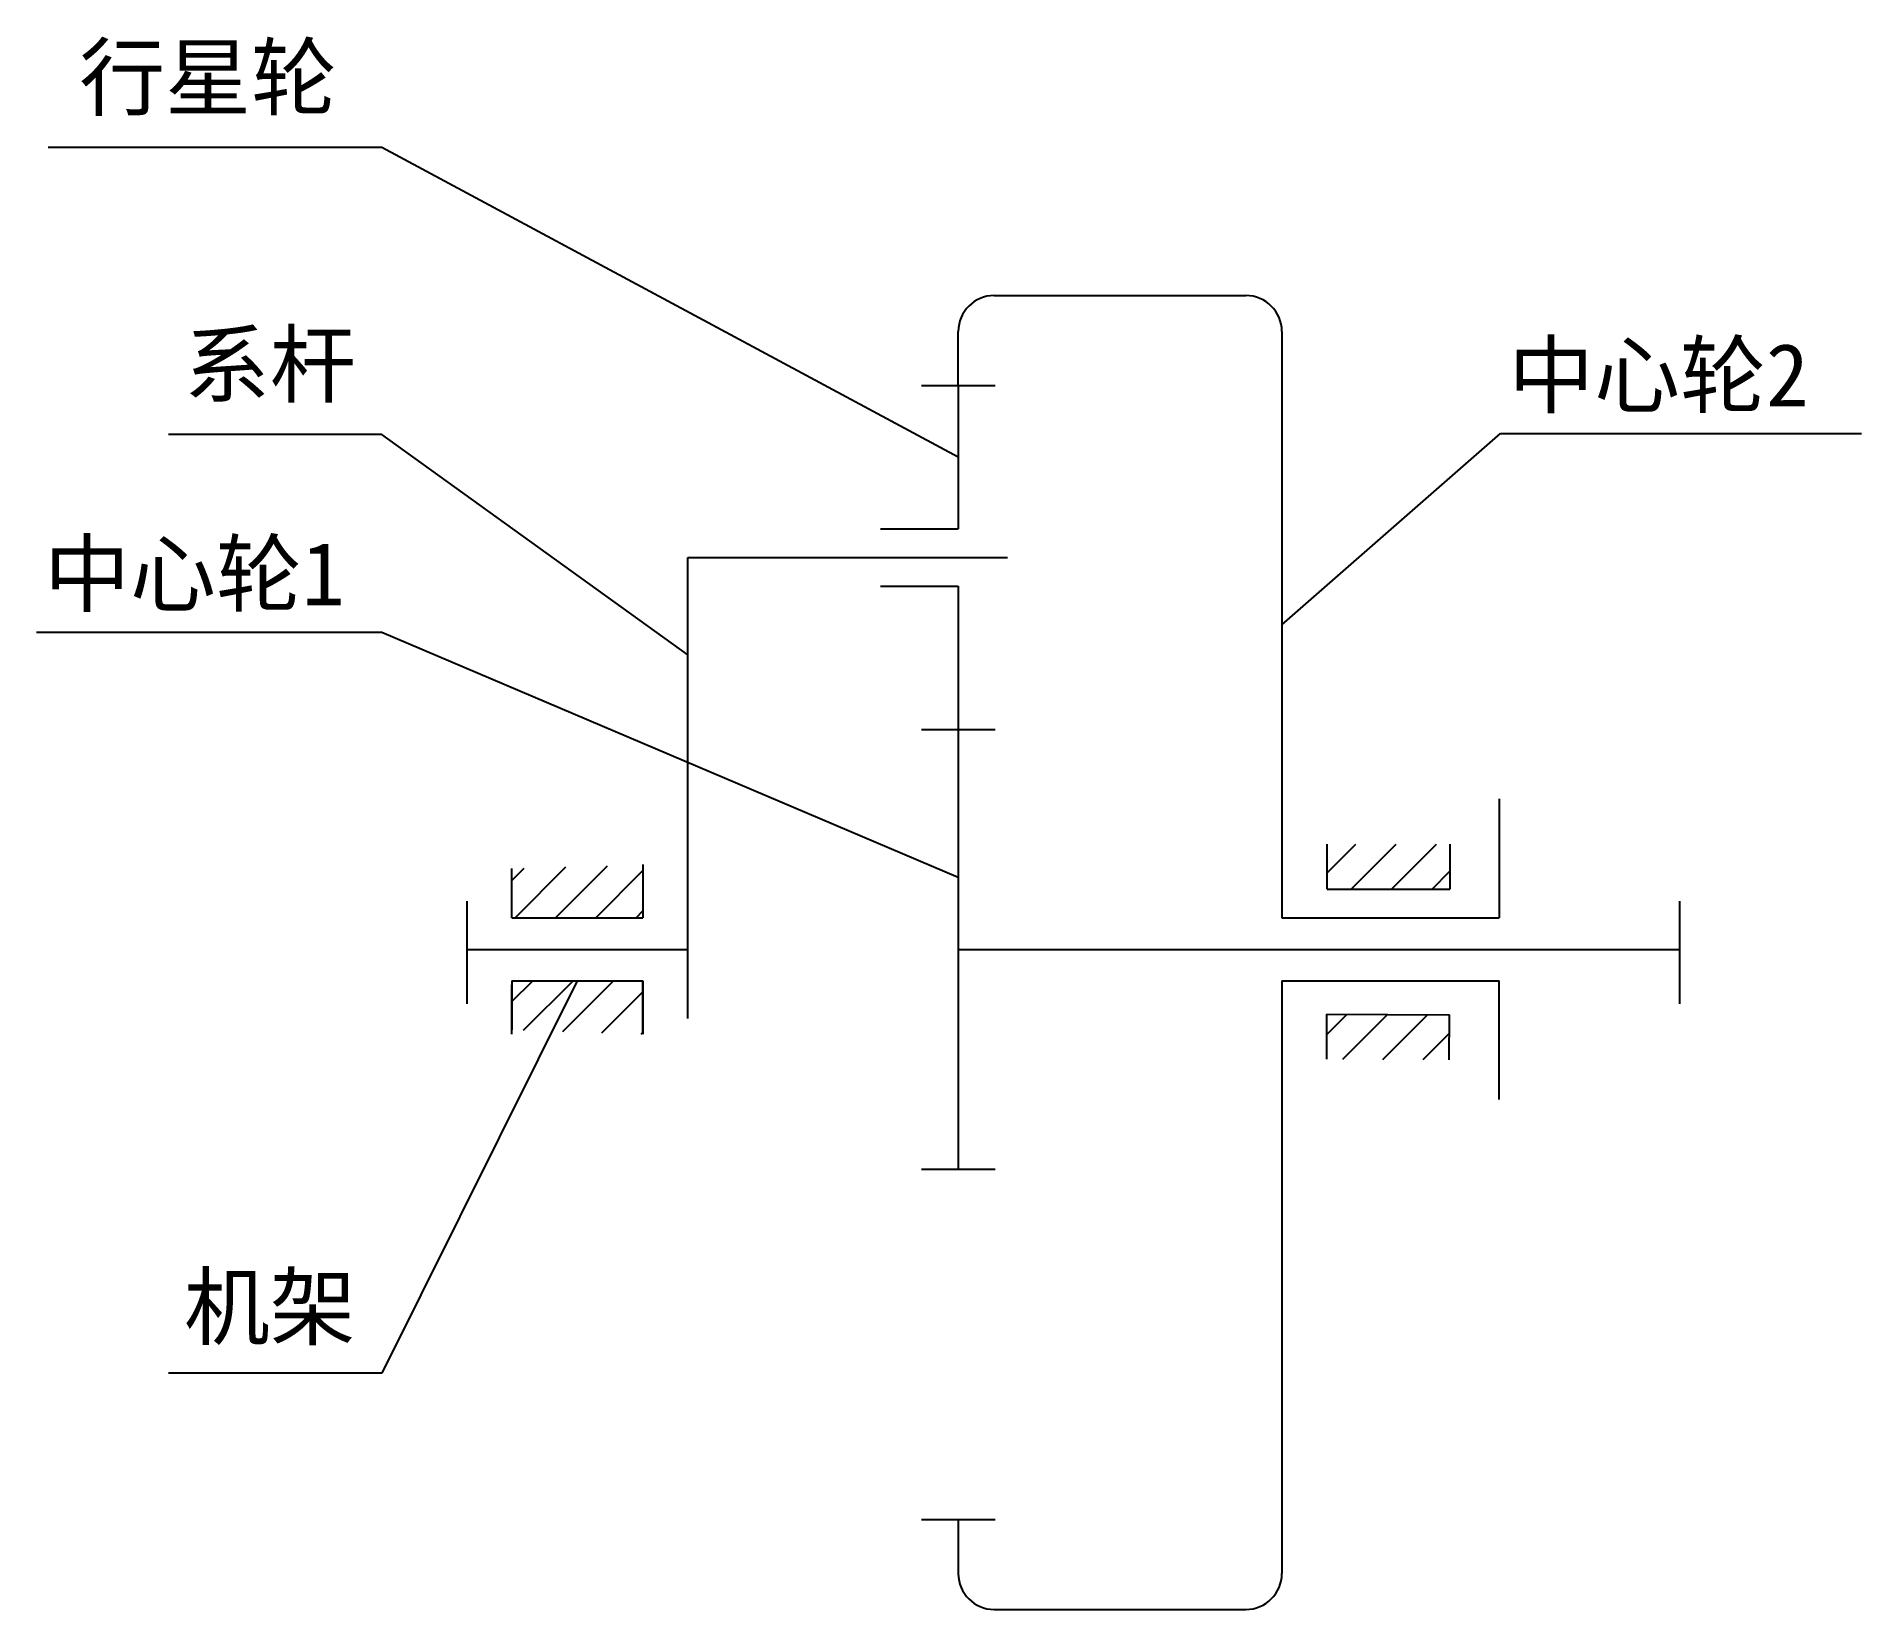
# Model space of a CAD drawing. Header units: millimetres. Extents: x 58 to 159, y 113 to 201.
import ezdxf

# ---------------------------------------------------------------- set-up
doc = ezdxf.new("R2010")
doc.units = ezdxf.units.MM
doc.header["$LTSCALE"] = 0.6
for name, color, linetype in [('文字', 3, 'Continuous'), ('粗实线', 7, 'Continuous'), ('细实线', 5, 'Continuous')]:
    doc.layers.add(name, color=color, linetype=linetype)
doc.styles.add('宋体35', font='SimSun.ttf', dxfattribs={"height": 3.5})

msp = doc.modelspace()

# ---------------------------------------------------------------- hatches: boundary and pattern name
at = {"layer": '细实线'}
h = msp.add_hatch(dxfattribs=at)
h.set_pattern_fill('ANSI31', color=256, scale=0.5, style=0)
h.paths.add_polyline_path([(91.7, 154.89), (84.41, 154.67), (84.41, 151.94), (91.7, 151.94)])
h.paths.add_polyline_path([(91.7, 148.43), (84.41, 148.43), (84.41, 145.7), (91.7, 145.47)])
h.paths.add_polyline_path([(136.56, 156.03), (129.73, 156.03), (129.73, 153.53), (136.56, 153.53)])
h.paths.add_polyline_path([(136.54, 146.54), (129.71, 146.58), (129.7, 144.08), (136.53, 144.04)])

# ---------------------------------------------------------------- linework, layer by layer
at = {"layer": '粗实线'}
for p, q in [((111.23, 186.53), (125.22, 186.53)), ((109.23, 181.52), (109.23, 184.53)), ((127.22, 184.53), (127.22, 151.94)), ((107.18, 181.52), (111.28, 181.52)), ((109.23, 181.52), (109.23, 173.55)), ((104.91, 173.55), (109.23, 173.55)), ((94.2, 146.34), (94.2, 171.96)), ((94.2, 171.96), (111.97, 171.96)), ((104.91, 170.37), (109.23, 170.37)), ((109.23, 170.37), (109.23, 137.96)), ((107.18, 162.4), (111.28, 162.4)), ((139.3, 158.54), (139.3, 151.94)), ((129.73, 153.53), (129.73, 156.03)), ((136.56, 156.03), (136.56, 153.53)), ((84.41, 151.94), (84.41, 154.67)), ((91.7, 154.89), (91.7, 151.94)), ((129.73, 153.53), (136.56, 153.53)), ((81.9, 152.85), (81.9, 147.16)), ((149.32, 152.85), (149.32, 147.16)), ((84.41, 151.94), (91.7, 151.94)), ((127.22, 151.94), (139.3, 151.94)), ((81.9, 150.18), (94.2, 150.18)), ((109.23, 150.18), (149.32, 150.18)), ((84.41, 148.43), (91.7, 148.43)), ((84.41, 148.43), (84.41, 145.7)), ((84.41, 145.47), (84.41, 148.2)), ((91.7, 145.47), (91.7, 148.43)), ((91.7, 148.43), (91.7, 145.47)), ((127.22, 148.43), (127.22, 115.48)), ((127.22, 148.43), (139.3, 148.43)), ((139.3, 141.83), (139.3, 148.43)), ((129.71, 146.58), (129.7, 144.08)), ((129.71, 146.58), (136.54, 146.54)), ((136.53, 144.04), (136.54, 146.54)), ((107.18, 137.96), (111.28, 137.96)), ((107.18, 118.49), (111.28, 118.49)), ((109.23, 118.49), (109.23, 115.48)), ((111.23, 113.48), (125.22, 113.48))]:
    msp.add_line(p, q, dxfattribs=at)
for centre, start, end in [((111.23, 184.53), 90, 180), ((125.22, 184.53), 0, 90), ((111.23, 115.48), 180, 270), ((125.22, 115.48), 270, 0)]:
    msp.add_arc(centre, 2, start, end, dxfattribs=at)
at = {"layer": '细实线'}
for p, q in [((77.19, 194.75), (58.63, 194.75)), ((109.23, 177.54), (77.19, 194.75)), ((77.19, 178.8), (65.32, 178.8)), ((94.2, 166.56), (77.19, 178.8)), ((127.22, 168.23), (139.38, 178.85)), ((139.38, 178.85), (159.45, 178.85)), ((77.19, 167.8), (57.98, 167.8)), ((109.23, 154.17), (77.19, 167.8)), ((88.05, 148.43), (77.19, 126.62)), ((77.19, 126.62), (65.32, 126.62))]:
    msp.add_line(p, q, dxfattribs=at)

# ---------------------------------------------------------------- texts
at = {"layer": '文字', "style": '宋体35'}
for s, p in [('行星轮', (60.36, 196.91)), ('系杆', (66.18, 180.95)), ('中心轮2', (139.81, 180.36)), ('中心轮1', (58.41, 169.31)), ('机架', (66.18, 128.56))]:
    msp.add_text(s, height=3.5, dxfattribs=at).set_placement(p)

doc.saveas('drawing.dxf')
